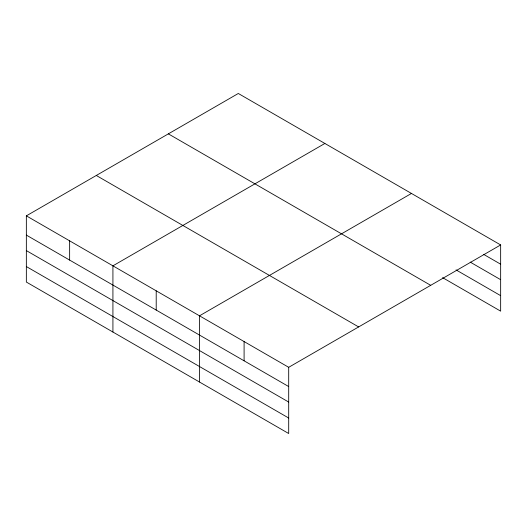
<?xml version="1.0" encoding="UTF-8"?>
<svg xmlns="http://www.w3.org/2000/svg" width="527" height="527" viewBox="0 0 527 527"><rect width="100%" height="100%" fill="white"/><g stroke="black" fill="none" stroke-linecap="round" stroke-linejoin="round"><path stroke-width="0.79" d="M288.697 402.055L288.697 367.312L26.35 215.853L26.35 282.057L288.697 433.523L288.697 402.055L26.35 250.595M26.35 215.853L238.303 93.477L500.65 244.943L500.65 311.147L442.601 277.637M324.876 143.463L112.923 265.832L112.923 332.043M411.455 193.449L199.496 315.818L199.496 382.022M288.697 367.312L500.65 244.943M483.661 254.383L500.65 264.192M470.209 262.11L500.65 279.685M456.053 269.903L500.65 295.654M168.357 133.865L430.704 285.324M96.296 175.471L358.643 326.931M26.35 235.095L288.697 386.561M26.35 266.557L288.697 418.023M244.093 341.568L244.093 360.811M156.209 290.825L156.209 310.074M69.636 240.846L69.636 260.088"/></g></svg>
